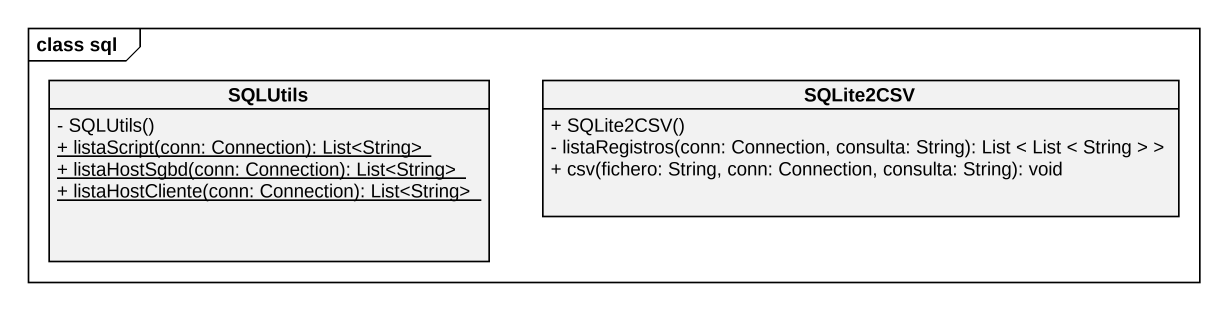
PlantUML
@startuml
mainframe class sql
hide circle
hide empty members
skinparam classAttributeIconSize 0
class SQLUtils {
  - SQLUtils()
  {static} + listaScript(conn: Connection): List<String>
  {static} + listaHostSgbd(conn: Connection): List<String>
  {static} + listaHostCliente(conn: Connection): List<String>
}
class SQLite2CSV {
  + SQLite2CSV()
  - listaRegistros(conn: Connection, consulta: String): List < List < String > >
  + csv(fichero: String, conn: Connection, consulta: String): void
}
@enduml
